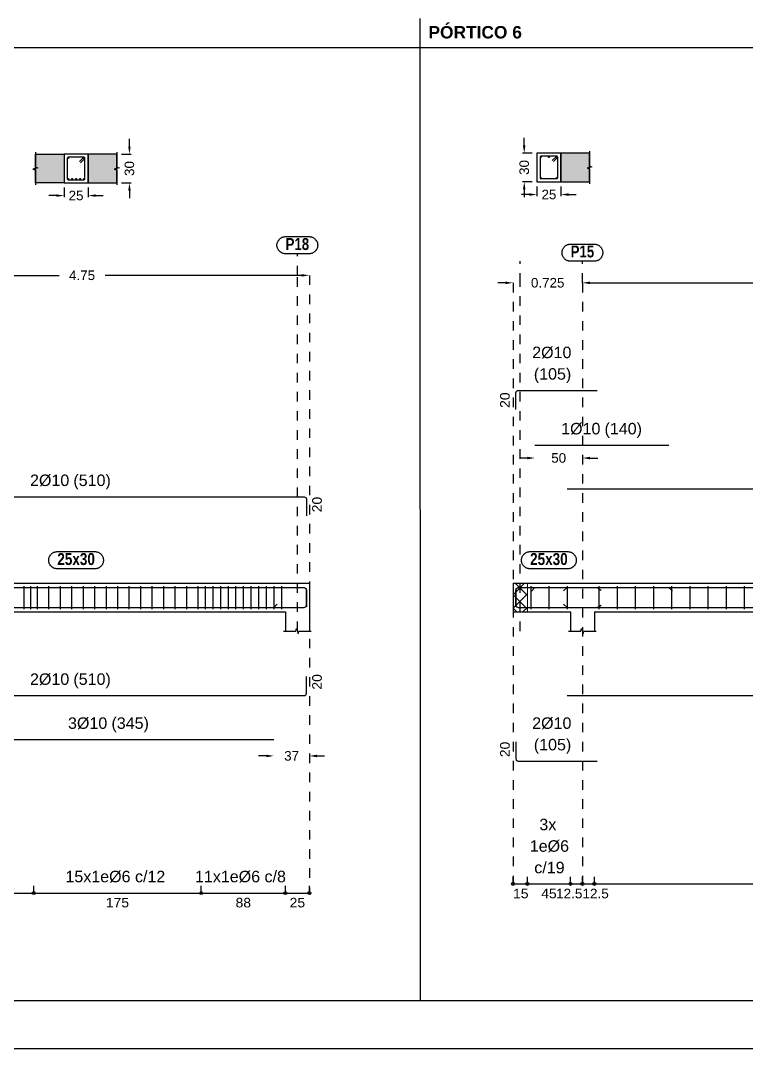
# Model space of a CAD drawing. Extents: x 2455 to 9764, y -806 to 181.
# Drawn here: x 4998.09 to 5005.68, y -500.15 to -489.4 of the extents above; entities that cross this region are included whole.
import ezdxf
from ezdxf.enums import TextEntityAlignment as Align

# ---------------------------------------------------------------- set-up
doc = ezdxf.new("R2010")
doc.units = 0
doc.header["$LTSCALE"] = 0.2
doc.header["$MEASUREMENT"] = 0
doc.linetypes.add('CYPE_RAYAPUNTO', pattern=[0.4125, 0.2025, -0.105, 0, -0.105])
doc.linetypes.add('PUNTOS2', pattern=[0.125, 0, -0.125])
doc.layers.add('01_cartela', color=6, linetype='CONTINUOUS', plot=False)
for name, color, linetype in [('01_cotas', 4, 'CONTINUOUS'), ('01_parcela', 7, 'CONTINUOUS'), ('01_primera', 5, 'CONTINUOUS'), ('01_texto cartela', 4, 'CONTINUOUS'), ('ALZ_CONT_NUDOS', 5, 'CONTINUOUS'), ('ALZ_CONT_VIG_HORMIGON', 5, 'CONTINUOUS'), ('ALZ_COT_COT_LIN_APOYOS', 120, 'CYPE_RAYAPUNTO'), ('ALZ_REF_REF_REFERENCIA', 3, 'CONTINUOUS'), ('ALZ_REF_TEXTO_REF_NOMBRE', 3, 'CONTINUOUS'), ('ARM_LONGITUDINAL_Ø10', 4, 'CONTINUOUS'), ('ARM_TRANSVERSAL_Ø6', 4, 'CONTINUOUS'), ('SEC_CONT_FORJADOS_SECCION', 8, 'CONTINUOUS'), ('SEC_CONT_VIG_HORMIGON_SECCION', 2, 'CONTINUOUS'), ('UNI_CORTANTES', 3, 'CONTINUOUS')]:
    doc.layers.add(name, color=color, linetype=linetype)
doc.layers.add('VIG_CARAS', color=5, linetype='CONTINUOUS', lineweight=9)
doc.styles.add('BERNARDO', font='GOTHICB.TTF')
doc.styles.add('CYPETXT_0.15', font='arial.ttf', dxfattribs={"height": 0.1})
doc.styles.add('Estilo1', font='swissel.ttf')
doc.styles.add('NIEVES2', font='sanss___.ttf')
doc.styles.add('NIEVES3', font='swisseb.ttf')
doc.styles.add('ROMANS', font='romans')
doc.dimstyles.new('DECIMAL-50', dxfattribs={"dimtxt": 0.08, "dimasz": 0.15, "dimexe": 0.05, "dimexo": 0.05, "dimgap": 0.09, "dimtad": 0, "dimzin": 0, "dimdsep": 46, "dimtxsty": 'ROMANS', "dimblk": 'DOTSMALL', "dimcen": 0.09, "dimclrt": 7, "dimadec": 0, "dimazin": 0, "dimtfac": 1.38, "dimtix": 1, "dimtofl": 0, "dimtmove": 2, "dimatfit": 3, "dimldrblk": 'OBLIQUE', "dimfxl": 1, "dimtolj": 1, "dimtzin": 0, "dimarcsym": 0})

# ---------------------------------------------------------------- blocks, each defined once
blk = doc.blocks.new('*D701')
at = {"layer": '01_cotas', "color": 0, "linetype": 'PUNTOS2', "lineweight": -2, "transparency": 16777216}
for p, q in [((4998.544, -491.147), (4998.544, -491.28)), ((4998.794, -491.147), (4998.794, -491.28))]:
    blk.add_line(p, q, dxfattribs=at)
at = {"layer": '01_cotas', "color": 0, "lineweight": -2, "transparency": 16777216}
for p, q in [((4998.464, -491.23), (4998.384, -491.23)), ((4998.874, -491.23), (4998.954, -491.23))]:
    blk.add_line(p, q, dxfattribs=at)
at = {"layer": '01_cotas', "color": 0, "transparency": 16777216}
for points in [[(4998.464, -491.217), (4998.464, -491.243), (4998.544, -491.23)], [(4998.874, -491.217), (4998.874, -491.243), (4998.794, -491.23)]]:
    blk.add_solid(points, dxfattribs=at)
at = {"layer": '01_cotas', "color": 5, "transparency": 16777216, "insert": (4998.669, -491.23), "char_height": 0.1, "attachment_point": 5, "style": 'Estilo1'}
blk.add_mtext('\\A1;25', dxfattribs=at)
blk = doc.blocks.new('*D702')
at = {"layer": '01_cotas', "color": 0, "lineweight": -2, "transparency": 16777216}
for p, q in [((4999.227, -490.717), (4999.227, -490.637)), ((4999.227, -491.177), (4999.227, -491.257))]:
    blk.add_line(p, q, dxfattribs=at)
at = {"layer": '01_cotas', "color": 0, "linetype": 'PUNTOS2', "lineweight": -2, "transparency": 16777216}
for p, q in [((4999.144, -490.797), (4999.277, -490.797)), ((4999.144, -491.097), (4999.277, -491.097))]:
    blk.add_line(p, q, dxfattribs=at)
at = {"layer": '01_cotas', "color": 0, "transparency": 16777216}
for points in [[(4999.214, -490.717), (4999.24, -490.717), (4999.227, -490.797)], [(4999.214, -491.177), (4999.24, -491.177), (4999.227, -491.097)]]:
    blk.add_solid(points, dxfattribs=at)
at = {"layer": '01_cotas', "color": 5, "transparency": 16777216, "insert": (4999.227, -490.947), "char_height": 0.1, "attachment_point": 5, "rotation": 90, "style": 'Estilo1'}
blk.add_mtext('\\A1;30', dxfattribs=at)
blk = doc.blocks.new('*D704')
at = {"layer": '01_cotas', "color": 0, "lineweight": -2, "transparency": 16777216}
for p, q in [((4996.437, -492.064), (4998.491, -492.064)), ((5001.027, -492.064), (4998.972, -492.064))]:
    blk.add_line(p, q, dxfattribs=at)
at = {"layer": '01_cotas', "color": 0, "transparency": 16777216}
for points in [[(4996.437, -492.051), (4996.437, -492.077), (4996.357, -492.064)], [(5001.027, -492.051), (5001.027, -492.077), (5001.107, -492.064)]]:
    blk.add_solid(points, dxfattribs=at)
at = {"layer": '01_cotas', "color": 5, "transparency": 16777216, "insert": (4998.732, -492.064), "char_height": 0.1, "attachment_point": 5, "style": 'Estilo1'}
blk.add_mtext('\\A1;4.75', dxfattribs=at)
blk = doc.blocks.new('*D708')
at = {"layer": '01_cotas', "color": 0, "lineweight": -2, "transparency": 16777216}
for p, q in [((5000.657, -497.089), (5000.577, -497.089)), ((5001.187, -497.089), (5001.267, -497.089))]:
    blk.add_line(p, q, dxfattribs=at)
at = {"layer": '01_cotas', "color": 0, "transparency": 16777216}
for points in [[(5000.657, -497.076), (5000.657, -497.103), (5000.737, -497.089)], [(5001.187, -497.076), (5001.187, -497.103), (5001.107, -497.089)]]:
    blk.add_solid(points, dxfattribs=at)
at = {"layer": '01_cotas', "color": 5, "transparency": 16777216, "insert": (5000.922, -497.089), "char_height": 0.1, "attachment_point": 5, "style": 'Estilo1'}
blk.add_mtext('\\A1;37', dxfattribs=at)
blk = doc.blocks.new('*D709')
at = {"layer": '01_cotas', "color": 0, "linetype": 'PUNTOS2', "lineweight": -2, "transparency": 16777216}
for p, q in [((5003.486, -491.136), (5003.486, -491.269)), ((5003.736, -491.136), (5003.736, -491.269))]:
    blk.add_line(p, q, dxfattribs=at)
at = {"layer": '01_cotas', "color": 0, "lineweight": -2, "transparency": 16777216}
for p, q in [((5003.406, -491.219), (5003.326, -491.219)), ((5003.816, -491.219), (5003.896, -491.219))]:
    blk.add_line(p, q, dxfattribs=at)
at = {"layer": '01_cotas', "color": 0, "transparency": 16777216}
for points in [[(5003.406, -491.206), (5003.406, -491.233), (5003.486, -491.219)], [(5003.816, -491.206), (5003.816, -491.233), (5003.736, -491.219)]]:
    blk.add_solid(points, dxfattribs=at)
at = {"layer": '01_cotas', "color": 5, "transparency": 16777216, "insert": (5003.611, -491.219), "char_height": 0.1, "attachment_point": 5, "style": 'Estilo1'}
blk.add_mtext('\\A1;25', dxfattribs=at)
blk = doc.blocks.new('*D710')
at = {"layer": '01_cotas', "color": 0, "lineweight": -2, "transparency": 16777216}
for p, q in [((5003.353, -490.706), (5003.353, -490.626)), ((5003.353, -491.166), (5003.353, -491.246))]:
    blk.add_line(p, q, dxfattribs=at)
at = {"layer": '01_cotas', "color": 0, "linetype": 'PUNTOS2', "lineweight": -2, "transparency": 16777216}
for p, q in [((5003.436, -490.786), (5003.303, -490.786)), ((5003.436, -491.086), (5003.303, -491.086))]:
    blk.add_line(p, q, dxfattribs=at)
at = {"layer": '01_cotas', "color": 0, "transparency": 16777216}
for points in [[(5003.339, -490.706), (5003.366, -490.706), (5003.353, -490.786)], [(5003.339, -491.166), (5003.366, -491.166), (5003.353, -491.086)]]:
    blk.add_solid(points, dxfattribs=at)
at = {"layer": '01_cotas', "color": 5, "transparency": 16777216, "insert": (5003.353, -490.936), "char_height": 0.1, "attachment_point": 5, "rotation": 90, "style": 'Estilo1'}
blk.add_mtext('\\A1;30', dxfattribs=at)
blk = doc.blocks.new('*D715')
at = {"layer": '01_cotas', "color": 0, "lineweight": -2, "transparency": 16777216}
for p, q in [((5003.156, -492.142), (5003.076, -492.142)), ((5004.041, -492.142), (5004.121, -492.142))]:
    blk.add_line(p, q, dxfattribs=at)
at = {"layer": '01_cotas', "color": 0, "transparency": 16777216}
for points in [[(5003.156, -492.129), (5003.156, -492.156), (5003.236, -492.142)], [(5004.041, -492.129), (5004.041, -492.156), (5003.961, -492.142)]]:
    blk.add_solid(points, dxfattribs=at)
at = {"layer": '01_cotas', "color": 5, "transparency": 16777216, "insert": (5003.598, -492.142), "char_height": 0.1, "attachment_point": 5, "style": 'Estilo1'}
blk.add_mtext('\\A1;0.725', dxfattribs=at)
blk = doc.blocks.new('*D716')
at = {"layer": '01_cotas', "color": 0, "lineweight": -2, "transparency": 16777216}
for p, q in [((5004.041, -492.142), (5005.781, -492.142)), ((5008.001, -492.142), (5006.26, -492.142))]:
    blk.add_line(p, q, dxfattribs=at)
at = {"layer": '01_cotas', "color": 0, "transparency": 16777216}
for points in [[(5004.041, -492.129), (5004.041, -492.156), (5003.961, -492.142)], [(5008.001, -492.129), (5008.001, -492.156), (5008.081, -492.142)]]:
    blk.add_solid(points, dxfattribs=at)
at = {"layer": '01_cotas', "color": 5, "transparency": 16777216, "insert": (5006.021, -492.142), "char_height": 0.1, "attachment_point": 5, "style": 'Estilo1'}
blk.add_mtext('\\A1;4.12', dxfattribs=at)
blk = doc.blocks.new('*D718')
at = {"layer": '01_cotas', "color": 0, "lineweight": -2, "transparency": 16777216}
for p, q in [((5003.385, -493.974), (5003.305, -493.974)), ((5004.041, -493.974), (5004.121, -493.974))]:
    blk.add_line(p, q, dxfattribs=at)
at = {"layer": '01_cotas', "color": 0, "transparency": 16777216}
for points in [[(5003.385, -493.961), (5003.385, -493.988), (5003.465, -493.974)], [(5004.041, -493.961), (5004.041, -493.988), (5003.961, -493.974)]]:
    blk.add_solid(points, dxfattribs=at)
at = {"layer": '01_cotas', "color": 5, "transparency": 16777216, "insert": (5003.713, -493.974), "char_height": 0.1, "attachment_point": 5, "style": 'Estilo1'}
blk.add_mtext('\\A1;50', dxfattribs=at)

msp = doc.modelspace()

# ---------------------------------------------------------------- hatches: boundary and pattern name
at = {"layer": 'SEC_CONT_FORJADOS_SECCION', "true_color": 0xdad7d3}
for points in [[(4998.244, -490.797), (4998.544, -490.797), (4998.544, -491.097), (4998.244, -491.097)], [(4999.094, -490.797), (4998.794, -490.797), (4998.794, -491.097), (4999.094, -491.097)], [(5004.036, -490.786), (5003.736, -490.786), (5003.736, -491.086), (5004.036, -491.086)]]:
    msp.add_hatch(color=254, dxfattribs=at).paths.add_polyline_path(points)

# ---------------------------------------------------------------- linework, layer by layer
at = {"layer": '01_cartela', "color": 3}
msp.add_lwpolyline([(4990.47, -478.613), (4990.47, -500.148), (5021.108, -500.148), (5021.108, -478.613)], close=True, dxfattribs=at)
at = {"layer": '01_parcela', "color": 7, "ltscale": 2.5}
for p, q in [((5002.263, -489.38), (5002.264, -499.648)), ((4990.971, -499.648), (5010.248, -499.648))]:
    msp.add_line(p, q, dxfattribs=at)
at = {"layer": '01_primera', "ltscale": 2.5}
msp.add_line((4990.969, -489.683), (5010.248, -489.683), dxfattribs=at)
at = {"layer": 'ALZ_CONT_NUDOS'}
for p, q in [((5003.236, -495.283), (5003.236, -495.583)), ((5000.857, -495.583), (5000.857, -495.783)), ((5001.107, -495.583), (5001.107, -495.783)), ((5003.836, -495.583), (5003.836, -495.783)), ((5004.086, -495.583), (5004.086, -495.783))]:
    msp.add_line(p, q, dxfattribs=at)
at = {"layer": 'ALZ_CONT_NUDOS', "lineweight": 0}
for p, q in [((5003.236, -495.404), (5003.356, -495.283)), ((5003.386, -495.412), (5003.257, -495.283)), ((5003.236, -495.545), (5003.386, -495.395)), ((5003.386, -495.554), (5003.236, -495.404)), ((5003.274, -495.583), (5003.236, -495.545)), ((5003.339, -495.583), (5003.386, -495.536))]:
    msp.add_line(p, q, dxfattribs=at)
at = {"layer": 'ALZ_CONT_NUDOS'}
for points in [[(5000.857, -495.283), (5001.107, -495.283), (5001.107, -495.583)], [(5003.236, -495.283), (5003.386, -495.283)], [(5003.836, -495.283), (5004.086, -495.283)], [(5003.236, -495.583), (5003.386, -495.583)], [(5000.837, -495.783), (5000.967, -495.783), (5000.974, -495.758), (5000.989, -495.808), (5000.997, -495.783), (5001.127, -495.783)], [(5003.816, -495.783), (5003.946, -495.783), (5003.953, -495.758), (5003.968, -495.808), (5003.976, -495.783), (5004.106, -495.783)]]:
    msp.add_lwpolyline(points, dxfattribs=at)
at = {"layer": 'ALZ_CONT_NUDOS', "lineweight": 0}
msp.add_lwpolyline([(5003.236, -495.283), (5003.236, -495.583), (5003.386, -495.583), (5003.386, -495.283), (5003.236, -495.283)], close=True, dxfattribs=at)
at = {"layer": 'ALZ_CONT_VIG_HORMIGON'}
for p, q in [((4996.482, -495.283), (5000.857, -495.283)), ((5003.386, -495.283), (5003.836, -495.283)), ((5004.086, -495.283), (5007.956, -495.283)), ((4996.482, -495.583), (5000.857, -495.583)), ((5003.386, -495.583), (5003.836, -495.583)), ((5004.086, -495.583), (5007.956, -495.583))]:
    msp.add_line(p, q, dxfattribs=at)
at = {"layer": 'ALZ_COT_COT_LIN_APOYOS'}
for p, q in [((5000.982, -492.064), (5000.982, -491.839)), ((5003.311, -492.142), (5003.311, -491.917)), ((5003.961, -492.142), (5003.961, -491.917)), ((5000.982, -495.783), (5000.982, -492.064)), ((5001.107, -492.064), (5001.107, -498.523)), ((5003.236, -492.142), (5003.236, -498.428)), ((5003.311, -495.783), (5003.311, -492.142)), ((5003.961, -492.142), (5003.961, -498.428))]:
    msp.add_line(p, q, dxfattribs=at)
at = {"layer": 'ALZ_REF_REF_REFERENCIA'}
for points in [[(5001.105, -491.659), (5001.111, -491.659), (5001.117, -491.66), (5001.123, -491.661), (5001.128, -491.662), (5001.134, -491.664), (5001.14, -491.666), (5001.145, -491.669), (5001.15, -491.672), (5001.156, -491.675), (5001.16, -491.678), (5001.165, -491.682), (5001.169, -491.686), (5001.173, -491.691), (5001.177, -491.696), (5001.18, -491.701), (5001.184, -491.706), (5001.186, -491.711), (5001.189, -491.717), (5001.191, -491.722), (5001.192, -491.728), (5001.193, -491.734), (5001.194, -491.74), (5001.195, -491.746), (5001.195, -491.752), (5001.194, -491.758), (5001.193, -491.764), (5001.192, -491.77), (5001.191, -491.776), (5001.189, -491.781), (5001.186, -491.787), (5001.184, -491.792), (5001.18, -491.797), (5001.177, -491.802), (5001.173, -491.807), (5001.169, -491.812), (5001.165, -491.816), (5001.16, -491.82), (5001.156, -491.823), (5001.15, -491.826), (5001.145, -491.829), (5001.14, -491.832), (5001.134, -491.834), (5001.128, -491.836), (5001.123, -491.837), (5001.117, -491.838), (5001.111, -491.839), (5001.105, -491.839), (5000.859, -491.839), (5000.853, -491.839), (5000.847, -491.838), (5000.841, -491.837), (5000.835, -491.836), (5000.829, -491.834), (5000.823, -491.832), (5000.818, -491.829), (5000.813, -491.826), (5000.808, -491.823), (5000.803, -491.82), (5000.798, -491.816), (5000.794, -491.812), (5000.79, -491.807), (5000.786, -491.802), (5000.783, -491.797), (5000.78, -491.792), (5000.777, -491.787), (5000.775, -491.781), (5000.773, -491.776), (5000.771, -491.77), (5000.77, -491.764), (5000.769, -491.758), (5000.769, -491.752), (5000.769, -491.746), (5000.769, -491.74), (5000.77, -491.734), (5000.771, -491.728), (5000.773, -491.722), (5000.775, -491.717), (5000.777, -491.711), (5000.78, -491.706), (5000.783, -491.701), (5000.786, -491.696), (5000.79, -491.691), (5000.794, -491.686), (5000.798, -491.682), (5000.803, -491.678), (5000.808, -491.675), (5000.813, -491.672), (5000.818, -491.669), (5000.823, -491.666), (5000.829, -491.664), (5000.835, -491.662), (5000.841, -491.661), (5000.847, -491.66), (5000.853, -491.659), (5000.859, -491.659), (5001.105, -491.659)], [(5004.084, -491.737), (5004.09, -491.737), (5004.096, -491.738), (5004.102, -491.739), (5004.107, -491.74), (5004.113, -491.742), (5004.119, -491.744), (5004.124, -491.747), (5004.129, -491.75), (5004.135, -491.753), (5004.139, -491.757), (5004.144, -491.76), (5004.148, -491.765), (5004.152, -491.769), (5004.156, -491.774), (5004.159, -491.779), (5004.162, -491.784), (5004.165, -491.789), (5004.168, -491.795), (5004.17, -491.801), (5004.171, -491.806), (5004.172, -491.812), (5004.173, -491.818), (5004.174, -491.824), (5004.174, -491.83), (5004.173, -491.836), (5004.172, -491.842), (5004.171, -491.848), (5004.17, -491.854), (5004.168, -491.86), (5004.165, -491.865), (5004.162, -491.87), (5004.159, -491.876), (5004.156, -491.881), (5004.152, -491.885), (5004.148, -491.89), (5004.144, -491.894), (5004.139, -491.898), (5004.135, -491.901), (5004.129, -491.905), (5004.124, -491.908), (5004.119, -491.91), (5004.113, -491.912), (5004.107, -491.914), (5004.102, -491.915), (5004.096, -491.916), (5004.09, -491.917), (5004.084, -491.917), (5003.838, -491.917), (5003.832, -491.917), (5003.826, -491.916), (5003.82, -491.915), (5003.814, -491.914), (5003.808, -491.912), (5003.802, -491.91), (5003.797, -491.908), (5003.792, -491.905), (5003.787, -491.901), (5003.782, -491.898), (5003.777, -491.894), (5003.773, -491.89), (5003.769, -491.885), (5003.765, -491.881), (5003.762, -491.876), (5003.759, -491.87), (5003.756, -491.865), (5003.754, -491.86), (5003.752, -491.854), (5003.75, -491.848), (5003.749, -491.842), (5003.748, -491.836), (5003.748, -491.83), (5003.748, -491.824), (5003.748, -491.818), (5003.749, -491.812), (5003.75, -491.806), (5003.752, -491.801), (5003.754, -491.795), (5003.756, -491.789), (5003.759, -491.784), (5003.762, -491.779), (5003.765, -491.774), (5003.769, -491.769), (5003.773, -491.765), (5003.777, -491.76), (5003.782, -491.757), (5003.787, -491.753), (5003.792, -491.75), (5003.797, -491.747), (5003.802, -491.744), (5003.808, -491.742), (5003.814, -491.74), (5003.82, -491.739), (5003.826, -491.738), (5003.832, -491.737), (5003.838, -491.737), (5004.084, -491.737)]]:
    msp.add_lwpolyline(points, close=True, dxfattribs=at)
at = {"layer": 'ALZ_REF_TEXTO_REF_NOMBRE', "color": 5}
for points in [[(4998.866, -494.953), (4998.872, -494.953), (4998.878, -494.954), (4998.884, -494.955), (4998.889, -494.956), (4998.895, -494.958), (4998.901, -494.96), (4998.906, -494.963), (4998.911, -494.966), (4998.917, -494.969), (4998.921, -494.973), (4998.926, -494.977), (4998.93, -494.981), (4998.934, -494.985), (4998.938, -494.99), (4998.941, -494.995), (4998.945, -495), (4998.947, -495.005), (4998.95, -495.011), (4998.952, -495.017), (4998.953, -495.022), (4998.954, -495.028), (4998.955, -495.034), (4998.956, -495.04), (4998.956, -495.046), (4998.955, -495.052), (4998.954, -495.058), (4998.953, -495.064), (4998.952, -495.07), (4998.95, -495.076), (4998.947, -495.081), (4998.945, -495.087), (4998.941, -495.092), (4998.938, -495.097), (4998.934, -495.101), (4998.93, -495.106), (4998.926, -495.11), (4998.921, -495.114), (4998.917, -495.117), (4998.911, -495.121), (4998.906, -495.124), (4998.901, -495.126), (4998.895, -495.128), (4998.889, -495.13), (4998.884, -495.131), (4998.878, -495.132), (4998.872, -495.133), (4998.866, -495.133), (4998.473, -495.133), (4998.467, -495.133), (4998.461, -495.132), (4998.455, -495.131), (4998.449, -495.13), (4998.443, -495.128), (4998.437, -495.126), (4998.432, -495.124), (4998.427, -495.121), (4998.422, -495.117), (4998.417, -495.114), (4998.412, -495.11), (4998.408, -495.106), (4998.404, -495.101), (4998.4, -495.097), (4998.397, -495.092), (4998.394, -495.087), (4998.391, -495.081), (4998.389, -495.076), (4998.387, -495.07), (4998.385, -495.064), (4998.384, -495.058), (4998.383, -495.052), (4998.383, -495.046), (4998.383, -495.04), (4998.383, -495.034), (4998.384, -495.028), (4998.385, -495.022), (4998.387, -495.017), (4998.389, -495.011), (4998.391, -495.005), (4998.394, -495), (4998.397, -494.995), (4998.4, -494.99), (4998.404, -494.985), (4998.408, -494.981), (4998.412, -494.977), (4998.417, -494.973), (4998.422, -494.969), (4998.427, -494.966), (4998.432, -494.963), (4998.437, -494.96), (4998.443, -494.958), (4998.449, -494.956), (4998.455, -494.955), (4998.461, -494.954), (4998.467, -494.953), (4998.473, -494.953), (4998.866, -494.953)], [(5003.807, -494.953), (5003.813, -494.953), (5003.819, -494.954), (5003.825, -494.955), (5003.831, -494.956), (5003.837, -494.958), (5003.842, -494.96), (5003.848, -494.963), (5003.853, -494.966), (5003.858, -494.969), (5003.863, -494.973), (5003.867, -494.977), (5003.872, -494.981), (5003.876, -494.985), (5003.88, -494.99), (5003.883, -494.995), (5003.886, -495), (5003.889, -495.005), (5003.891, -495.011), (5003.893, -495.017), (5003.895, -495.022), (5003.896, -495.028), (5003.897, -495.034), (5003.897, -495.04), (5003.897, -495.046), (5003.897, -495.052), (5003.896, -495.058), (5003.895, -495.064), (5003.893, -495.07), (5003.891, -495.076), (5003.889, -495.081), (5003.886, -495.087), (5003.883, -495.092), (5003.88, -495.097), (5003.876, -495.101), (5003.872, -495.106), (5003.867, -495.11), (5003.863, -495.114), (5003.858, -495.117), (5003.853, -495.121), (5003.848, -495.124), (5003.842, -495.126), (5003.837, -495.128), (5003.831, -495.13), (5003.825, -495.131), (5003.819, -495.132), (5003.813, -495.133), (5003.807, -495.133), (5003.414, -495.133), (5003.408, -495.133), (5003.402, -495.132), (5003.396, -495.131), (5003.39, -495.13), (5003.385, -495.128), (5003.379, -495.126), (5003.373, -495.124), (5003.368, -495.121), (5003.363, -495.117), (5003.358, -495.114), (5003.354, -495.11), (5003.349, -495.106), (5003.345, -495.101), (5003.342, -495.097), (5003.338, -495.092), (5003.335, -495.087), (5003.332, -495.081), (5003.33, -495.076), (5003.328, -495.07), (5003.327, -495.064), (5003.325, -495.058), (5003.325, -495.052), (5003.324, -495.046), (5003.324, -495.04), (5003.325, -495.034), (5003.325, -495.028), (5003.327, -495.022), (5003.328, -495.017), (5003.33, -495.011), (5003.332, -495.005), (5003.335, -495), (5003.338, -494.995), (5003.342, -494.99), (5003.345, -494.985), (5003.349, -494.981), (5003.354, -494.977), (5003.358, -494.973), (5003.363, -494.969), (5003.368, -494.966), (5003.373, -494.963), (5003.379, -494.96), (5003.385, -494.958), (5003.39, -494.956), (5003.396, -494.955), (5003.402, -494.954), (5003.408, -494.953), (5003.414, -494.953), (5003.807, -494.953)]]:
    msp.add_lwpolyline(points, close=True, dxfattribs=at)
at = {"layer": 'ARM_LONGITUDINAL_Ø10'}
for p, q in [((5003.465, -495.329), (5003.43, -495.365)), ((5003.801, -495.329), (5003.764, -495.363)), ((5004.116, -495.329), (5004.158, -495.356)), ((5004.865, -495.329), (5004.901, -495.365)), ((5000.737, -495.537), (5000.772, -495.502)), ((5003.801, -495.537), (5003.764, -495.503)), ((5004.116, -495.537), (5004.158, -495.511))]:
    msp.add_line(p, q, dxfattribs=at)
for points in [[(5003.266, -493.467), (5003.266, -493.292), (5003.267, -493.283), (5003.273, -493.275), (5003.281, -493.269), (5003.291, -493.267), (5004.116, -493.267)], [(5003.465, -493.839), (5004.865, -493.839)], [(4996.177, -494.38), (5001.052, -494.38), (5001.061, -494.382), (5001.069, -494.387), (5001.075, -494.395), (5001.077, -494.405), (5001.077, -494.58)], [(5003.801, -494.298), (5008.876, -494.298), (5008.885, -494.3), (5008.893, -494.305), (5008.899, -494.313), (5008.901, -494.323), (5008.901, -494.498)], [(4996.177, -495.329), (5001.052, -495.329), (5001.061, -495.331), (5001.069, -495.337), (5001.075, -495.345), (5001.077, -495.354), (5001.077, -495.529)], [(4996.177, -495.537), (5001.052, -495.537), (5001.061, -495.535), (5001.069, -495.53), (5001.075, -495.522), (5001.077, -495.512), (5001.077, -495.337)], [(5003.266, -495.529), (5003.266, -495.354), (5003.267, -495.345), (5003.273, -495.337), (5003.281, -495.331), (5003.291, -495.329), (5004.116, -495.329)], [(5003.266, -495.337), (5003.266, -495.512), (5003.267, -495.522), (5003.273, -495.53), (5003.281, -495.535), (5003.291, -495.537), (5004.116, -495.537)], [(5003.465, -495.329), (5004.865, -495.329)], [(5003.801, -495.329), (5008.876, -495.329), (5008.885, -495.331), (5008.893, -495.337), (5008.899, -495.345), (5008.901, -495.354), (5008.901, -495.529)], [(5003.801, -495.537), (5008.876, -495.537), (5008.885, -495.535), (5008.893, -495.53), (5008.899, -495.522), (5008.901, -495.512), (5008.901, -495.337)], [(4997.287, -495.537), (5000.737, -495.537)], [(4996.177, -496.458), (5001.052, -496.458), (5001.061, -496.456), (5001.069, -496.451), (5001.075, -496.443), (5001.077, -496.433), (5001.077, -496.258)], [(5003.801, -496.458), (5008.876, -496.458), (5008.885, -496.456), (5008.893, -496.451), (5008.899, -496.443), (5008.901, -496.433), (5008.901, -496.258)], [(4997.287, -496.918), (5000.737, -496.918)], [(5003.266, -496.943), (5003.266, -497.118), (5003.267, -497.128), (5003.273, -497.136), (5003.281, -497.141), (5003.291, -497.143), (5004.116, -497.143)]]:
    msp.add_lwpolyline(points, dxfattribs=at)
for centre in [(4998.585, -490.838), (4998.753, -490.838), (5003.527, -490.827), (5003.611, -490.827), (5003.695, -490.827), (4998.585, -491.056), (4998.627, -491.056), (4998.669, -491.056), (4998.711, -491.056), (4998.753, -491.056), (5003.527, -491.045), (5003.695, -491.045)]:
    msp.add_circle(centre, 0.005, dxfattribs=at)
at = {"layer": 'ARM_TRANSVERSAL_Ø6'}
for p, q in [((4998.124, -495.313), (4998.124, -495.553)), ((4998.194, -495.313), (4998.194, -495.553)), ((4998.262, -495.313), (4998.262, -495.553)), ((4998.382, -495.313), (4998.382, -495.553)), ((4998.502, -495.313), (4998.502, -495.553)), ((4998.622, -495.313), (4998.622, -495.553)), ((4998.742, -495.313), (4998.742, -495.553)), ((4998.862, -495.313), (4998.862, -495.553)), ((4998.982, -495.313), (4998.982, -495.553)), ((4999.102, -495.313), (4999.102, -495.553)), ((4999.222, -495.313), (4999.222, -495.553)), ((4999.342, -495.313), (4999.342, -495.553)), ((4999.462, -495.313), (4999.462, -495.553)), ((4999.582, -495.313), (4999.582, -495.553)), ((4999.702, -495.313), (4999.702, -495.553)), ((4999.822, -495.313), (4999.822, -495.553)), ((4999.942, -495.313), (4999.942, -495.553)), ((5000.017, -495.313), (5000.017, -495.553)), ((5000.097, -495.313), (5000.097, -495.553)), ((5000.177, -495.313), (5000.177, -495.553)), ((5000.257, -495.313), (5000.257, -495.553)), ((5000.337, -495.313), (5000.337, -495.553)), ((5000.417, -495.313), (5000.417, -495.553)), ((5000.497, -495.313), (5000.497, -495.553)), ((5000.577, -495.313), (5000.577, -495.553)), ((5000.657, -495.313), (5000.657, -495.553)), ((5000.737, -495.313), (5000.737, -495.553)), ((5000.817, -495.313), (5000.817, -495.553)), ((5003.421, -495.313), (5003.421, -495.553)), ((5003.611, -495.313), (5003.611, -495.553)), ((5003.801, -495.313), (5003.801, -495.553)), ((5004.133, -495.313), (5004.133, -495.553)), ((5004.323, -495.313), (5004.323, -495.553)), ((5004.513, -495.313), (5004.513, -495.553)), ((5004.703, -495.313), (5004.703, -495.553)), ((5004.893, -495.313), (5004.893, -495.553)), ((5005.083, -495.313), (5005.083, -495.553)), ((5005.273, -495.313), (5005.273, -495.553)), ((5005.463, -495.313), (5005.463, -495.553)), ((5005.653, -495.313), (5005.653, -495.553))]:
    msp.add_line(p, q, dxfattribs=at)
for points in [[(4998.716, -490.886), (4998.759, -490.844), (4998.76, -490.842), (4998.761, -490.841), (4998.761, -490.84), (4998.761, -490.838), (4998.761, -490.836), (4998.761, -490.835), (4998.76, -490.834), (4998.759, -490.832), (4998.758, -490.831), (4998.756, -490.831), (4998.755, -490.83), (4998.753, -490.83), (4998.585, -490.83), (4998.582, -490.831), (4998.579, -490.832), (4998.578, -490.835), (4998.577, -490.838), (4998.577, -491.056), (4998.578, -491.059), (4998.579, -491.062), (4998.582, -491.063), (4998.585, -491.064), (4998.753, -491.064), (4998.756, -491.063), (4998.759, -491.062), (4998.761, -491.059), (4998.761, -491.056), (4998.761, -490.838), (4998.761, -490.836), (4998.761, -490.835), (4998.76, -490.834), (4998.759, -490.832), (4998.758, -490.831), (4998.756, -490.831), (4998.755, -490.83), (4998.753, -490.83), (4998.752, -490.83), (4998.75, -490.831), (4998.749, -490.831), (4998.747, -490.832), (4998.705, -490.875)], [(5003.658, -490.875), (5003.7, -490.833), (5003.701, -490.832), (5003.702, -490.83), (5003.702, -490.829), (5003.703, -490.827), (5003.702, -490.826), (5003.702, -490.824), (5003.701, -490.823), (5003.7, -490.822), (5003.699, -490.821), (5003.698, -490.82), (5003.696, -490.819), (5003.695, -490.819), (5003.527, -490.819), (5003.524, -490.82), (5003.521, -490.822), (5003.519, -490.824), (5003.519, -490.827), (5003.519, -491.045), (5003.519, -491.048), (5003.521, -491.051), (5003.524, -491.053), (5003.527, -491.053), (5003.695, -491.053), (5003.698, -491.053), (5003.7, -491.051), (5003.702, -491.048), (5003.703, -491.045), (5003.703, -490.827), (5003.702, -490.826), (5003.702, -490.824), (5003.701, -490.823), (5003.7, -490.822), (5003.699, -490.821), (5003.698, -490.82), (5003.696, -490.819), (5003.695, -490.819), (5003.693, -490.819), (5003.692, -490.82), (5003.69, -490.821), (5003.689, -490.822), (5003.646, -490.864)]]:
    msp.add_lwpolyline(points, dxfattribs=at)
at = {"layer": 'SEC_CONT_FORJADOS_SECCION'}
for points in [[(4998.244, -490.777), (4998.244, -490.932), (4998.269, -490.94), (4998.219, -490.955), (4998.244, -490.962), (4998.244, -491.117)], [(4998.244, -490.797), (4998.544, -490.797), (4998.544, -491.097), (4998.244, -491.097)], [(4999.094, -490.797), (4998.794, -490.797), (4998.794, -491.097), (4999.094, -491.097)], [(4999.094, -490.777), (4999.094, -490.932), (4999.119, -490.94), (4999.069, -490.955), (4999.094, -490.962), (4999.094, -491.117)], [(5004.036, -490.786), (5003.736, -490.786), (5003.736, -491.086), (5004.036, -491.086)], [(5004.036, -490.766), (5004.036, -490.921), (5004.061, -490.929), (5004.011, -490.944), (5004.036, -490.951), (5004.036, -491.106)]]:
    msp.add_lwpolyline(points, dxfattribs=at)
at = {"layer": 'SEC_CONT_FORJADOS_SECCION', "color": 254, "true_color": 0xdad7d3}
for points in [[(4998.244, -490.797), (4998.544, -490.797), (4998.544, -491.097), (4998.244, -491.097)], [(4999.094, -490.797), (4998.794, -490.797), (4998.794, -491.097), (4999.094, -491.097)], [(5004.036, -490.786), (5003.736, -490.786), (5003.736, -491.086), (5004.036, -491.086)]]:
    msp.add_lwpolyline(points, close=True, dxfattribs=at)
at = {"layer": 'SEC_CONT_VIG_HORMIGON_SECCION'}
for points in [[(4998.794, -490.797), (4998.544, -490.797), (4998.544, -491.097), (4998.794, -491.097), (4998.794, -490.797)], [(5003.736, -490.786), (5003.486, -490.786), (5003.486, -491.086), (5003.736, -491.086), (5003.736, -490.786)]]:
    msp.add_lwpolyline(points, close=True, dxfattribs=at)
at = {"layer": 'UNI_CORTANTES', "color": 2}
for p, q in [((5003.236, -498.428), (5003.236, -498.353)), ((5003.386, -498.428), (5003.386, -498.353)), ((5003.836, -498.428), (5003.836, -498.353)), ((5003.961, -498.428), (5003.961, -498.353)), ((5004.086, -498.428), (5004.086, -498.353)), ((4998.227, -498.523), (4998.227, -498.448)), ((4999.977, -498.523), (4999.977, -498.448)), ((5000.857, -498.523), (5000.857, -498.448))]:
    msp.add_line(p, q, dxfattribs=at)
for points in [[(5003.236, -498.428), (5003.386, -498.428), (5003.386, -498.353)], [(5003.386, -498.428), (5003.836, -498.428), (5003.836, -498.353)], [(5003.836, -498.428), (5003.961, -498.428), (5003.961, -498.353)], [(5003.961, -498.428), (5004.086, -498.428), (5004.086, -498.353)], [(5004.086, -498.428), (5008.931, -498.428), (5008.931, -498.353)], [(4996.482, -498.523), (4998.227, -498.523), (4998.227, -498.448)], [(4998.227, -498.523), (4999.977, -498.523), (4999.977, -498.448)], [(4999.977, -498.523), (5000.857, -498.523), (5000.857, -498.448)], [(5000.857, -498.523), (5001.107, -498.523), (5001.107, -498.448)]]:
    msp.add_lwpolyline(points, dxfattribs=at)
for centre in [(5003.236, -498.428), (5003.386, -498.428), (5003.386, -498.428), (5003.836, -498.428), (5003.836, -498.428), (5003.961, -498.428), (5003.961, -498.428), (5004.086, -498.428), (5004.086, -498.428), (4998.227, -498.523), (4998.227, -498.523), (4999.977, -498.523), (4999.977, -498.523), (5000.857, -498.523), (5000.857, -498.523), (5001.107, -498.523)]:
    msp.add_circle(centre, 0.015, dxfattribs=at)

# ---------------------------------------------------------------- texts
at = {"layer": '01_texto cartela', "color": 7, "style": 'NIEVES3'}
msp.add_text('PÓRTICO 6', height=0.1297, dxfattribs=at).set_placement((5002.352, -489.587))
at = {"layer": 'ALZ_REF_TEXTO_REF_NOMBRE', "color": 5, "style": 'BERNARDO'}
for s, width, p, p2 in [('P18', 0.841304, (5000.859, -491.799), (5001.105, -491.799)), ('P15', 0.841304, (5003.838, -491.877), (5004.084, -491.877)), ('25x30', 0.806421, (4998.473, -495.093), (4998.866, -495.093)), ('25x30', 0.806421, (5003.414, -495.093), (5003.807, -495.093))]:
    msp.add_text(s, height=0.125, dxfattribs=dict(at, width=width)).set_placement(p, p2, align=Align.FIT)
at = {"layer": 'UNI_CORTANTES', "color": 4, "style": 'CYPETXT_0.15', "width": 1.042546}
for p, p2 in [((5003.201, -493.45), (5003.201, -493.288)), ((5001.237, -494.542), (5001.237, -494.38)), ((5001.237, -496.396), (5001.237, -496.234)), ((5003.201, -497.102), (5003.201, -496.94))]:
    msp.add_text('20', height=0.1, rotation=90, dxfattribs=at).set_placement(p, p2, align=Align.FIT)
at = {"layer": 'UNI_CORTANTES', "color": 2, "style": 'CYPETXT_0.15'}
for s, width, p, p2 in [('15', 1.042546, (5003.236, -498.578), (5003.398, -498.578)), ('45', 1.042546, (5003.53, -498.578), (5003.692, -498.578)), ('12.5', 1.015093, (5003.685, -498.578), (5003.961, -498.578)), ('12.5', 1.015093, (5003.961, -498.578), (5004.237, -498.578)), ('175', 1.042546, (4998.98, -498.673), (4999.223, -498.673)), ('88', 1.042546, (5000.336, -498.673), (5000.498, -498.673)), ('25', 1.042546, (5000.901, -498.673), (5001.063, -498.673))]:
    msp.add_text(s, height=0.1, dxfattribs=dict(at, width=width)).set_placement(p, p2, align=Align.FIT)
at = {"layer": 'VIG_CARAS', "color": 5, "style": 'NIEVES2'}
for s, p in [('2%%c10', (5003.436, -492.966)), ('(105)', (5003.453, -493.191)), ('1%%c10', (5003.739, -493.763)), ('(140)', (5004.192, -493.763)), ('2%%c10', (4998.188, -494.303)), ('(510)', (4998.641, -494.303)), ('2%%c10', (4998.188, -496.382)), ('(510)', (4998.641, -496.382)), ('3%%c10', (4998.585, -496.842)), ('(345)', (4999.039, -496.842)), ('2%%c10', (5003.436, -496.842)), ('(105)', (5003.453, -497.067))]:
    msp.add_text(s, height=0.12, dxfattribs=at).set_placement(p, align=Align.BOTTOM_LEFT)
at = {"layer": 'VIG_CARAS', "color": 4, "style": 'NIEVES2'}
for s, p in [('3x', (5003.511, -497.902)), ('1e%%c6', (5003.411, -498.127)), ('c/19', (5003.458, -498.352)), ('15x1e%%c6 c/12', (4998.558, -498.446)), ('11x1e%%C6 c/8', (4999.912, -498.446))]:
    msp.add_text(s, height=0.12, dxfattribs=at).set_placement(p, align=Align.BOTTOM_LEFT)

# ---------------------------------------------------------------- dimensions: what is measured, and where the dimension line sits
at = {"layer": '01_cotas', "color": 2}
for p1, p2, distance, text, picture, middle in [((4999.094, -491.097), (4999.094, -490.797), -0.133, '30', '*D702', (4999.227, -490.947)), ((5003.486, -491.086), (5003.486, -490.786), 0.133, '30', '*D710', (5003.353, -490.936)), ((4998.544, -491.097), (4998.794, -491.097), -0.133, '25', '*D701', (4998.669, -491.23)), ((5003.486, -491.086), (5003.736, -491.086), -0.133, '25', '*D709', (5003.611, -491.219)), ((5001.107, -492.064), (4996.357, -492.064), 0, '4.75', '*D704', (4998.732, -492.064)), ((5003.961, -492.142), (5003.236, -492.142), 0, '0.725', '*D715', (5003.598, -492.142)), ((5008.081, -492.142), (5003.961, -492.142), 0, '4.12', '*D716', (5006.021, -492.142)), ((5003.465, -493.974), (5003.961, -493.974), 0, '50', '*D718', (5003.713, -493.974)), ((5000.737, -497.089), (5001.107, -497.089), 0, '37', '*D708', (5000.922, -497.089))]:
    dim = msp.add_aligned_dim(p1=p1, p2=p2, distance=distance, text=text, dimstyle='DECIMAL-50', override={"dimtxt": 0.1, "dimasz": 0.08, "dimtxsty": 'Estilo1', "dimsah": 1, "dimclrt": 5, "dimfxl": 0.09, "dimarcsym": 2}, dxfattribs=at)
    dim.commit()
    dim.dimension.update_dxf_attribs({"geometry": picture, "text_midpoint": middle})

doc.saveas('drawing.dxf')
